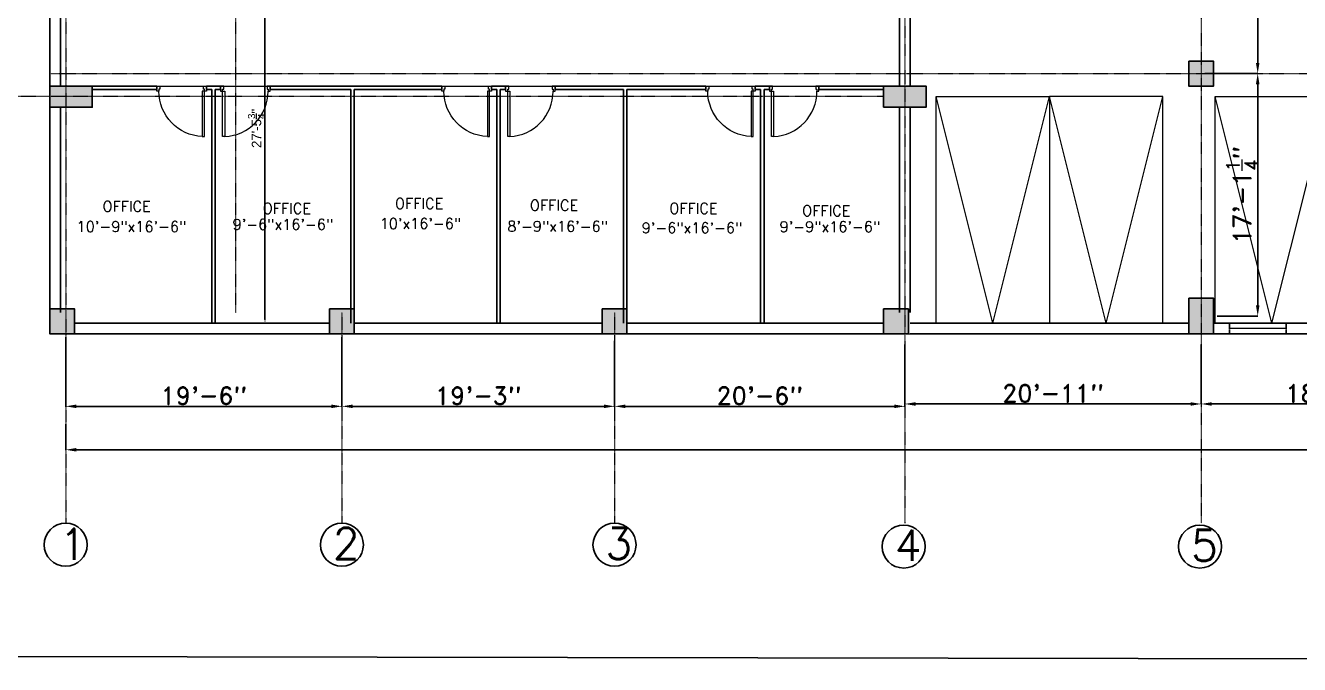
# Model space of a CAD drawing. Header units: inches. Extents: x -110725 to 51121, y 8404 to 44825.
# Drawn here: x -72995 to -71916, y 20283 to 20825 of the extents above; entities that cross this region are included whole.
import ezdxf

# ---------------------------------------------------------------- set-up
doc = ezdxf.new("R2010")
doc.units = ezdxf.units.IN
doc.header["$LTSCALE"] = 0.1
doc.header["$MEASUREMENT"] = 0
doc.linetypes.add('CENTER', pattern=[2, 1.25, -0.25, 0.25, -0.25])
doc.linetypes.add('DASHED', pattern=[0.75, 0.5, -0.25])
doc.layers.get('0').update_dxf_attribs({"color": 1, "lineweight": 0})
doc.layers.get('Defpoints').update_dxf_attribs({"lineweight": 0})
for name, color, linetype in [('building', 6, 'Continuous'), ('Column Hatch', 7, 'Continuous'), ('COLUMNS', 200, 'Continuous'), ('GF', 1, 'Continuous'), ('GFT', 4, 'Continuous'), ('GFW', 5, 'Continuous'), ('WARD', 30, 'Continuous')]:
    doc.layers.add(name, color=color, linetype=linetype)
for name, color, linetype, lineweight in [('CAR', 4, 'Continuous', 0), ('CEILING DAMPA 2x2', 44, 'Continuous', 15), ('dim', 252, 'Continuous', 0), ('DOOR', 32, 'Continuous', 0), ('GRID', 8, 'CENTER', 0), ('terj block plan', 30, 'Continuous', 0), ('TEXT', 3, 'Continuous', 0)]:
    doc.layers.add(name, color=color, linetype=linetype, lineweight=lineweight)
doc.styles.add('ROMAND', font='romand.shx')
doc.styles.get("Standard").update_dxf_attribs({"font": 'arial.ttf'})
doc.dimstyles.new('DIM', dxfattribs={"dimtxt": 15, "dimasz": 9, "dimexe": 0.25, "dimexo": 3, "dimgap": 0.125, "dimtad": 1, "dimdec": 3, "dimzin": 3, "dimdsep": 46, "dimlunit": 4, "dimtxsty": 'ROMAND', "dimcen": 0.125, "dimaunit": 1, "dimadec": 0, "dimazin": 0, "dimtfac": 0.75, "dimtdec": 3, "dimtix": 1, "dimtofl": 0, "dimtmove": 2, "dimatfit": 3, "dimfxl": 1, "dimtolj": 1, "dimtzin": 3, "dimarcsym": 1})

# ---------------------------------------------------------------- blocks, each defined once
blk = doc.blocks.new('*D2828')
at = {"layer": 'Defpoints', "color": 0, "transparency": 16777216}
for p in [(-72961, 20563.5), (-72727, 20563.5), (-72727, 20502)]:
    blk.add_point(p, dxfattribs=at)
at = {"layer": 'dim', "color": 0, "lineweight": -2, "transparency": 16777216}
for p, q in [((-72961, 20560.5), (-72961, 20501.7)), ((-72727, 20560.5), (-72727, 20501.7)), ((-72952, 20502), (-72736, 20502))]:
    blk.add_line(p, q, dxfattribs=at)
at = {"layer": 'dim', "color": 0, "transparency": 16777216}
for points in [[(-72952, 20503.5), (-72952, 20500.5), (-72961, 20502)], [(-72736, 20503.5), (-72736, 20500.5), (-72727, 20502)]]:
    blk.add_solid(points, dxfattribs=at)
at = {"layer": 'dim', "color": 0, "transparency": 16777216, "insert": (-72844, 20511), "char_height": 15, "attachment_point": 5, "style": 'ROMAND'}
blk.add_mtext('\\A1;19\'-6"', dxfattribs=at)
blk = doc.blocks.new('*D2829')
at = {"layer": 'Defpoints', "color": 0, "transparency": 16777216}
for p in [(-72727, 20560.5), (-72496, 20560.5), (-72496, 20502)]:
    blk.add_point(p, dxfattribs=at)
at = {"layer": 'dim', "color": 0, "lineweight": -2, "transparency": 16777216}
for p, q in [((-72727, 20557.5), (-72727, 20501.7)), ((-72496, 20557.5), (-72496, 20501.7)), ((-72718, 20502), (-72505, 20502))]:
    blk.add_line(p, q, dxfattribs=at)
at = {"layer": 'dim', "color": 0, "transparency": 16777216}
for points in [[(-72718, 20503.5), (-72718, 20500.5), (-72727, 20502)], [(-72505, 20503.5), (-72505, 20500.5), (-72496, 20502)]]:
    blk.add_solid(points, dxfattribs=at)
at = {"layer": 'dim', "color": 0, "transparency": 16777216, "insert": (-72611.5, 20511), "char_height": 15, "attachment_point": 5, "style": 'ROMAND'}
blk.add_mtext('\\A1;19\'-3"', dxfattribs=at)
blk = doc.blocks.new('*D2830')
at = {"layer": 'Defpoints', "color": 0, "transparency": 16777216}
for p in [(-72496, 20557.5), (-72250, 20557.5), (-72250, 20502)]:
    blk.add_point(p, dxfattribs=at)
at = {"layer": 'dim', "color": 0, "lineweight": -2, "transparency": 16777216}
for p, q in [((-72496, 20554.5), (-72496, 20501.7)), ((-72250, 20554.5), (-72250, 20501.7)), ((-72487, 20502), (-72259, 20502))]:
    blk.add_line(p, q, dxfattribs=at)
at = {"layer": 'dim', "color": 0, "transparency": 16777216}
for points in [[(-72487, 20503.5), (-72487, 20500.5), (-72496, 20502)], [(-72259, 20503.5), (-72259, 20500.5), (-72250, 20502)]]:
    blk.add_solid(points, dxfattribs=at)
at = {"layer": 'dim', "color": 0, "transparency": 16777216, "insert": (-72373, 20511), "char_height": 15, "attachment_point": 5, "style": 'ROMAND'}
blk.add_mtext('\\A1;20\'-6"', dxfattribs=at)
blk = doc.blocks.new('*D2831')
at = {"layer": 'Defpoints', "color": 0, "transparency": 16777216}
for p in [(-72250, 20557.5), (-71999, 20557.5), (-71999, 20504)]:
    blk.add_point(p, dxfattribs=at)
at = {"layer": 'dim', "color": 0, "lineweight": -2, "transparency": 16777216}
for p, q in [((-72250, 20554.5), (-72250, 20503.7)), ((-71999, 20554.5), (-71999, 20503.7)), ((-72241, 20504), (-72008, 20504))]:
    blk.add_line(p, q, dxfattribs=at)
at = {"layer": 'dim', "color": 0, "transparency": 16777216}
for points in [[(-72241, 20505.5), (-72241, 20502.5), (-72250, 20504)], [(-72008, 20505.5), (-72008, 20502.5), (-71999, 20504)]]:
    blk.add_solid(points, dxfattribs=at)
at = {"layer": 'dim', "color": 0, "transparency": 16777216, "insert": (-72124.5, 20513), "char_height": 15, "attachment_point": 5, "style": 'ROMAND'}
blk.add_mtext('\\A1;20\'-11"', dxfattribs=at)
blk = doc.blocks.new('*D2832')
at = {"layer": 'Defpoints', "color": 0, "transparency": 16777216}
for p in [(-71999, 20557.5), (-71783, 20557.5), (-71999, 20504)]:
    blk.add_point(p, dxfattribs=at)
at = {"layer": 'dim', "color": 0, "lineweight": -2, "transparency": 16777216}
for p, q in [((-71999, 20554.5), (-71999, 20503.7)), ((-71783, 20554.5), (-71783, 20503.7)), ((-71792, 20504), (-71990, 20504))]:
    blk.add_line(p, q, dxfattribs=at)
at = {"layer": 'dim', "color": 0, "transparency": 16777216}
for points in [[(-71990, 20505.5), (-71990, 20502.5), (-71999, 20504)], [(-71792, 20505.5), (-71792, 20502.5), (-71783, 20504)]]:
    blk.add_solid(points, dxfattribs=at)
at = {"layer": 'dim', "color": 0, "transparency": 16777216, "insert": (-71891, 20513), "char_height": 15, "attachment_point": 5, "style": 'ROMAND'}
blk.add_mtext('\\A1;18\'-0"', dxfattribs=at)
blk = doc.blocks.new('*D2855')
at = {"layer": 'Defpoints', "color": 0, "transparency": 16777216}
for p in [(-69415.4, 20565.4), (-72961, 20490), (-69415.4, 20465.2)]:
    blk.add_point(p, dxfattribs=at)
at = {"layer": 'dim', "color": 0, "lineweight": -2, "transparency": 16777216}
for p, q in [((-69415.4, 20562.4), (-69415.4, 20465)), ((-72961, 20487), (-72961, 20465)), ((-72952, 20465.2), (-69424.4, 20465.2))]:
    blk.add_line(p, q, dxfattribs=at)
at = {"layer": 'dim', "color": 0, "transparency": 16777216}
for points in [[(-72952, 20466.7), (-72952, 20463.7), (-72961, 20465.2)], [(-69424.4, 20466.7), (-69424.4, 20463.7), (-69415.4, 20465.2)]]:
    blk.add_solid(points, dxfattribs=at)
at = {"layer": 'dim', "color": 0, "transparency": 16777216, "insert": (-71188.2, 20478.5), "char_height": 15, "attachment_point": 5, "style": 'ROMAND'}
blk.add_mtext('\\A1;295\'-5{\\H0.75x;\\S5/8;}"', dxfattribs=at)
blk = doc.blocks.new('*D2870')
at = {"layer": 'Defpoints', "color": 0, "transparency": 16777216}
for p in [(-71985.5, 21020.8), (-71985.5, 20783.8), (-71951.1, 20783.8)]:
    blk.add_point(p, dxfattribs=at)
at = {"layer": 'dim', "color": 0, "lineweight": -2, "transparency": 16777216}
for p, q in [((-71982.5, 21020.8), (-71950.9, 21020.8)), ((-71951.1, 21011.8), (-71951.1, 20792.8)), ((-71982.5, 20783.8), (-71950.9, 20783.8))]:
    blk.add_line(p, q, dxfattribs=at)
at = {"layer": 'dim', "color": 0, "transparency": 16777216}
for points in [[(-71952.6, 21011.8), (-71949.6, 21011.8), (-71951.1, 21020.8)], [(-71952.6, 20792.8), (-71949.6, 20792.8), (-71951.1, 20783.8)]]:
    blk.add_solid(points, dxfattribs=at)
at = {"layer": 'dim', "color": 0, "transparency": 16777216, "insert": (-71960.2, 20902.3), "char_height": 15, "attachment_point": 5, "rotation": 90, "style": 'ROMAND'}
blk.add_mtext('\\A1;19\'-9"', dxfattribs=at)
blk = doc.blocks.new('*D2871')
at = {"layer": 'Defpoints', "color": 0, "transparency": 16777216}
for p in [(-71999, 20783.8), (-71988.5, 20578.5), (-71951.1, 20578.5)]:
    blk.add_point(p, dxfattribs=at)
at = {"layer": 'dim', "color": 0, "lineweight": -2, "transparency": 16777216}
for p, q in [((-71996, 20783.8), (-71950.9, 20783.8)), ((-71951.1, 20774.8), (-71951.1, 20587.5)), ((-71985.5, 20578.5), (-71950.9, 20578.5))]:
    blk.add_line(p, q, dxfattribs=at)
at = {"layer": 'dim', "color": 0, "transparency": 16777216}
for points in [[(-71952.6, 20774.8), (-71949.6, 20774.8), (-71951.1, 20783.8)], [(-71952.6, 20587.5), (-71949.6, 20587.5), (-71951.1, 20578.5)]]:
    blk.add_solid(points, dxfattribs=at)
at = {"layer": 'dim', "color": 0, "transparency": 16777216, "insert": (-71964.4, 20681.1), "char_height": 15, "attachment_point": 5, "rotation": 90, "style": 'ROMAND'}
blk.add_mtext('\\A1;17\'-1{\\H0.75x;\\S1/4;}"', dxfattribs=at)
blk = doc.blocks.new('*D1327')
at = {"layer": 'Defpoints', "color": 0, "transparency": 16777216}
for p in [(-11160.7, 15966, 10.9), (-11181.7, 15636.3, 10.9), (-11118.6, 15636.3)]:
    blk.add_point(p, dxfattribs=at)
at = {"layer": 'dim', "color": 2, "lineweight": -2, "transparency": 16777216}
for p, q in [((-11154.7, 15966), (-11106.6, 15966)), ((-11175.7, 15636.3), (-11106.6, 15636.3))]:
    blk.add_line(p, q, dxfattribs=at)
at = {"layer": 'dim', "color": 4, "lineweight": -2, "transparency": 16777216}
blk.add_line((-11118.6, 15963), (-11118.6, 15639.3), dxfattribs=at)
at = {"layer": 'dim', "color": 4, "transparency": 16777216}
for points in [[(-11119.1, 15963), (-11118.1, 15963), (-11118.6, 15966)], [(-11119.1, 15639.3), (-11118.1, 15639.3), (-11118.6, 15636.3)]]:
    blk.add_solid(points, dxfattribs=at)
at = {"layer": 'dim', "color": 3, "transparency": 16777216, "insert": (-11125.8, 15801.1), "char_height": 8, "attachment_point": 5, "rotation": 90}
blk.add_mtext('\\A1;27\'-5{\\H0.750000x;\\S3/4;}"', dxfattribs=at)
blk = doc.blocks.new('D2')
for p, q in [((-3, 34.85), (-1.5, 34.85)), ((-3, 1.85), (-3, 34.85)), ((-1.5, 34.85), (-1.5, 1.85)), ((-34.5, 1.88), (-36, 1.88)), ((-36, 1.88), (-36, -1.88)), ((-34.5, 0.38), (-34.5, 1.88)), ((-33.75, 0.38), (-34.5, 0.38)), ((-33.75, -1.88), (-33.75, 0.38)), ((-1.5, 1.85), (-3, 1.85)), ((-2.25, 0.38), (-2.25, -1.88)), ((-1.5, 0.38), (-2.25, 0.38)), ((0, 1.88), (-1.5, 1.88)), ((-1.5, 1.88), (-1.5, 0.38)), ((0, -1.88), (0, 1.88)), ((-36, -1.88), (-33.75, -1.88)), ((-2.25, -1.88), (0, -1.88))]:
    blk.add_line(p, q)
blk.add_arc((-1.5, 1.88), 33, 92.60525, 180)
blk = doc.blocks.new('A$C27DA2153')
at = {"layer": 'CAR', "linetype": 'Continuous'}
for q in [(0, 192), (96, 192)]:
    blk.add_line((48, 0), q, dxfattribs=at)
blk.add_lwpolyline([(0, 0), (96, 0), (96, 192), (0, 192)], close=True, dxfattribs=at)
blk = doc.blocks.new('TY')
at = {"layer": 'dim'}
dim = blk.add_linear_dim(base=(-11118.6401, 15636.2589, -10.9198), p1=(-11160.7002, 15966.0068), p2=(-11181.7296, 15636.2589), angle=90, dimstyle='DIM', override={"dimtxt": 8, "dimasz": 3, "dimexe": 12, "dimexo": 6, "dimtxsty": 'Standard', "dimclrd": 4, "dimclre": 2, "dimclrt": 3, "dimtmove": 1}, dxfattribs=at)
dim.commit()
dim.dimension.update_dxf_attribs({"geometry": '*D1327', "text_midpoint": (-11125.7651, 15801.1328, -10.9198)})

msp = doc.modelspace()

# ---------------------------------------------------------------- hatches: boundary and pattern name
at = {"layer": 'Column Hatch'}
for points in [[(-71988.54468, 20794.26943), (-72009.54468, 20794.26943), (-72009.54468, 20773.26943), (-71988.54468, 20773.26943)], [(-72938.54468, 20773.26943), (-72974.54468, 20773.26943), (-72974.54468, 20755.26943), (-72938.54468, 20755.26943)], [(-72232.04468, 20773.26943), (-72268.04468, 20773.26943), (-72268.04468, 20755.26943), (-72232.04468, 20755.26943)], [(-71988.54468, 20593.52157), (-72009.54468, 20593.52157), (-72009.54468, 20563.52157), (-71988.54468, 20563.52157)], [(-72974.54468, 20584.52157), (-72953.54468, 20584.52157), (-72953.54468, 20563.52157), (-72974.54468, 20563.52157)], [(-72716.54468, 20584.52157), (-72737.54468, 20584.52157), (-72737.54468, 20563.52157), (-72716.54468, 20563.52157)], [(-72485.54468, 20584.52157), (-72506.54468, 20584.52157), (-72506.54468, 20563.52157), (-72485.54468, 20563.52157)], [(-72268.04468, 20584.52157), (-72247.04468, 20584.52157), (-72247.04468, 20563.52157), (-72268.04468, 20563.52157)]]:
    msp.add_hatch(color=256, dxfattribs=at).paths.add_polyline_path(points)

# ---------------------------------------------------------------- linework, layer by layer
at = {"layer": 'building', "linetype": 'Continuous', "elevation": 1.07221}
msp.add_lwpolyline([(-82363.96556, 20306.54046), (-82422.17266, 20691.55207), (-82426.53036, 20787.09078), (-78972.28216, 26306.46684), (-78664.00258, 26390.86365), (-72606.82031, 22826.982), (-69004.89578, 20595.17907), (-69065.49794, 20283.36427), (-82363.96556, 20306.54046)], dxfattribs=at)
at = {"layer": 'CEILING DAMPA 2x2'}
for p, q in [((-72883.79468, 20773.26943, 1.07221), (-72841.79468, 20773.26943, 1.07221)), ((-72829.79468, 20773.26943, 1.07221), (-72787.79468, 20773.26943, 1.07221)), ((-72642.29468, 20773.26943, 1.07221), (-72600.29468, 20773.26943, 1.07221)), ((-72588.29468, 20773.26943, 1.07221), (-72546.29468, 20773.26943, 1.07221)), ((-72418.79468, 20773.26943, 1.07221), (-72376.79468, 20773.26943, 1.07221)), ((-72364.79468, 20773.26943, 1.07221), (-72322.79468, 20773.26943, 1.07221))]:
    msp.add_line(p, q, dxfattribs=at)
at = {"layer": 'COLUMNS', "elevation": 1.07221}
for points in [[(-72009.54468, 20794.26943), (-71988.54468, 20794.26943), (-71988.54468, 20773.26943), (-72009.54468, 20773.26943)], [(-72974.54468, 20755.26943), (-72938.54468, 20755.26943), (-72938.54468, 20773.26943), (-72974.54468, 20773.26943)], [(-72268.04468, 20755.26943), (-72232.04468, 20755.26943), (-72232.04468, 20773.26943), (-72268.04468, 20773.26943)], [(-72009.54468, 20593.52157), (-71988.54468, 20593.52157), (-71988.54468, 20563.52157), (-72009.54468, 20563.52157)], [(-72974.54468, 20584.52157), (-72953.54468, 20584.52157), (-72953.54468, 20563.52157), (-72974.54468, 20563.52157)], [(-72737.54468, 20584.52157), (-72716.54468, 20584.52157), (-72716.54468, 20563.52157), (-72737.54468, 20563.52157)], [(-72506.54468, 20584.52157), (-72485.54468, 20584.52157), (-72485.54468, 20563.52157), (-72506.54468, 20563.52157)], [(-72268.04468, 20584.52157), (-72247.04468, 20584.52157), (-72247.04468, 20563.52157), (-72268.04468, 20563.52157)]]:
    msp.add_lwpolyline(points, close=True, dxfattribs=at)
at = {"layer": 'GF'}
for p, q in [((-72974.54468, 20773.26943, 1.07221), (-72974.54468, 20929.26943, 1.07221)), ((-72965.54468, 20773.26943, 1.07221), (-72965.54468, 20929.26943, 1.07221)), ((-72254.54468, 20929.26943, 1.07221), (-72254.54468, 20773.26943, 1.07221)), ((-72245.54468, 20929.26943, 1.07221), (-72245.54468, 20773.26943, 1.07221)), ((-72974.54468, 20755.26943, 1.07221), (-72974.54468, 20581.52157, 1.07221)), ((-72965.54468, 20755.26943, 1.07221), (-72965.54468, 20581.52157, 1.07221)), ((-72254.54468, 20581.52157, 1.07221), (-72254.54468, 20755.26943, 1.07221)), ((-72245.54468, 20581.52157, 1.07221), (-72245.54468, 20755.26943, 1.07221)), ((-72953.54468, 20572.52157, 1.07221), (-72737.54468, 20572.52157, 1.07221)), ((-72953.54468, 20563.52157, 1.07221), (-72737.54468, 20563.52157, 1.07221)), ((-72716.54468, 20572.52157, 1.07221), (-72506.54468, 20572.52157, 1.07221)), ((-72716.54468, 20563.52157, 1.07221), (-72506.54468, 20563.52157, 1.07221)), ((-72268.04468, 20572.52157, 1.07221), (-72485.54468, 20572.52157, 1.07221)), ((-72268.04468, 20563.52157, 1.07221), (-72485.54468, 20563.52157, 1.07221)), ((-72245.54468, 20572.52157, 1.07221), (-72009.54468, 20572.52157, 1.07221)), ((-72245.54468, 20563.52157, 1.07221), (-72009.54468, 20563.52157, 1.07221)), ((-71988.54468, 20572.52157, 1.07221), (-71793.54468, 20572.52157, 1.07221)), ((-71988.54468, 20563.52157, 1.07221), (-71793.54468, 20563.52157, 1.07221))]:
    msp.add_line(p, q, dxfattribs=at)
at = {"layer": 'GFT'}
for centre in [(-72961.04468, 20384.79081, 1.07221), (-72727.04468, 20384.79081, 1.07221), (-72496.04468, 20384.79081, 1.07221), (-72251.04471, 20383.24222, 1.07221), (-72000.04468, 20383.24222, 1.07221)]:
    msp.add_circle(centre, 18.23575, dxfattribs=at)
at = {"layer": 'GFW', "linetype": 'DASHED'}
for p, q in [((-71975.04468, 20572.52157, 1.07221), (-71975.04468, 20563.52157, 1.07221)), ((-71927.04468, 20572.52157, 1.07221), (-71927.04468, 20563.52157, 1.07221))]:
    msp.add_line(p, q, dxfattribs=at)
at = {"layer": 'GFW', "linetype": 'DASHED', "const_width": 1.25, "elevation": 1.07221}
msp.add_lwpolyline([(-71975.04468, 20568.02157), (-71927.04468, 20568.02157)], dxfattribs=at)
at = {"layer": 'GRID'}
for p, q in [((-72250.04468, 22464.91411, 1.07221), (-72250.04468, 20403.02656, 1.07221)), ((-72961.04468, 22312.26943, 1.07221), (-72961.04468, 20403.02656, 1.07221)), ((-72817.04468, 22312.26943, 1.07221), (-72817.04468, 20581.26943, 1.07221)), ((-71999.04468, 21358.52157, 1.07221), (-71999.04468, 20403.02656, 1.07221)), ((-72974.54468, 20783.76943, 1.07221), (-69672.69189, 20783.76943, 1.07221)), ((-72268.04468, 20764.26943, 1.07221), (-73366.60613, 20764.26943, 1.07221)), ((-72727.04468, 20581.52157, 1.07221), (-72727.04468, 20403.02656, 1.07221)), ((-72496.04468, 20581.52157, 1.07221), (-72496.04468, 20403.02656, 1.07221))]:
    msp.add_line(p, q, dxfattribs=at)
at = {"layer": 'terj block plan', "linetype": 'Continuous', "elevation": 1.07221}
msp.add_lwpolyline([(-72974.53863, 20563.53135), (-69404.91615, 20563.53135), (-69364.14885, 20563.53135, 0.7328203079), (-69321.64894, 20698.07354), (-71926.69085, 22309.44548), (-72084.97338, 22052.13108), (-72245.53863, 22151.43396), (-72245.53863, 22313.7792), (-72284.53863, 22313.7792), (-72284.53863, 22318.2792), (-72883.78863, 22318.2792), (-72883.78863, 22313.7792), (-72974.53863, 22313.7792), (-72974.53863, 22156.2792), (-73055.53198, 22156.2792, 0.9999617823), (-73055.53863, 21982.2792), (-73055.53863, 21725.7792), (-73109.53863, 21725.7792), (-73109.53863, 21368.7792), (-73055.53863, 21368.7792), (-73055.54528, 21112.2792, 0.999923566), (-73055.53198, 20938.2792), (-72974.53863, 20938.2792), (-72974.53863, 20755.2792)], format="xyb", close=True, dxfattribs=at)
at = {"layer": 'WARD'}
for p, q in [((-72883.79468, 20773.26943, 1.07221), (-72938.54468, 20773.26943, 1.07221)), ((-72883.79468, 20770.26943, 1.07221), (-72938.54468, 20770.26943, 1.07221)), ((-72883.79468, 20770.26943, 1.07221), (-72883.79468, 20773.26943, 1.07221)), ((-72829.79468, 20773.26943, 1.07221), (-72841.79468, 20773.26943, 1.07221)), ((-72841.79468, 20770.26943, 1.07221), (-72841.79468, 20773.26943, 1.07221)), ((-72837.29468, 20770.26943, 1.07221), (-72841.79468, 20770.26943, 1.07221)), ((-72837.29468, 20572.52157, 1.07221), (-72837.29468, 20770.26943, 1.07221)), ((-72829.79468, 20770.26943, 1.07221), (-72834.29468, 20770.26943, 1.07221)), ((-72834.29468, 20572.52157, 1.07221), (-72834.29468, 20770.26943, 1.07221)), ((-72829.79468, 20770.26943, 1.07221), (-72829.79468, 20773.26943, 1.07221)), ((-72642.29468, 20773.26943, 1.07221), (-72787.79468, 20773.26943, 1.07221)), ((-72787.79468, 20770.26943, 1.07221), (-72787.79468, 20773.26943, 1.07221)), ((-72719.54468, 20770.26943, 1.07221), (-72787.79468, 20770.26943, 1.07221)), ((-72719.54468, 20572.52157, 1.07221), (-72719.54468, 20770.26943, 1.07221)), ((-72642.29468, 20770.26943, 1.07221), (-72716.54468, 20770.26943, 1.07221)), ((-72716.54468, 20572.52157, 1.07221), (-72716.54468, 20770.26943, 1.07221)), ((-72642.29468, 20770.26943, 1.07221), (-72642.29468, 20773.26943, 1.07221)), ((-72588.29468, 20773.26943, 1.07221), (-72600.29468, 20773.26943, 1.07221)), ((-72600.29468, 20770.26943, 1.07221), (-72600.29468, 20773.26943, 1.07221)), ((-72595.79468, 20770.26943, 1.07221), (-72600.29468, 20770.26943, 1.07221)), ((-72595.79468, 20572.52157, 1.07221), (-72595.79468, 20770.26943, 1.07221)), ((-72588.29468, 20770.26943, 1.07221), (-72592.79468, 20770.26943, 1.07221)), ((-72592.79468, 20572.52157, 1.07221), (-72592.79468, 20770.26943, 1.07221)), ((-72588.29468, 20770.26943, 1.07221), (-72588.29468, 20773.26943, 1.07221)), ((-72418.79468, 20773.26943, 1.07221), (-72546.29468, 20773.26943, 1.07221)), ((-72546.29468, 20770.26943, 1.07221), (-72546.29468, 20773.26943, 1.07221)), ((-72488.54468, 20770.26943, 1.07221), (-72546.29468, 20770.26943, 1.07221)), ((-72488.54468, 20572.52157, 1.07221), (-72488.54468, 20770.26943, 1.07221)), ((-72418.79468, 20770.26943, 1.07221), (-72485.54468, 20770.26943, 1.07221)), ((-72485.54468, 20572.52157, 1.07221), (-72485.54468, 20770.26943, 1.07221)), ((-72418.79468, 20770.26943, 1.07221), (-72418.79468, 20773.26943, 1.07221)), ((-72364.79468, 20773.26943, 1.07221), (-72376.79468, 20773.26943, 1.07221)), ((-72376.79468, 20770.26943, 1.07221), (-72376.79468, 20773.26943, 1.07221)), ((-72372.29468, 20770.26943, 1.07221), (-72376.79468, 20770.26943, 1.07221)), ((-72372.29468, 20572.52157, 1.07221), (-72372.29468, 20770.26943, 1.07221)), ((-72364.79468, 20770.26943, 1.07221), (-72369.29468, 20770.26943, 1.07221)), ((-72369.29468, 20572.52157, 1.07221), (-72369.29468, 20770.26943, 1.07221)), ((-72364.79468, 20770.26943, 1.07221), (-72364.79468, 20773.26943, 1.07221)), ((-72268.04468, 20773.26943, 1.07221), (-72322.79468, 20773.26943, 1.07221)), ((-72322.79468, 20770.26943, 1.07221), (-72322.79468, 20773.26943, 1.07221)), ((-72268.04468, 20770.26943, 1.07221), (-72322.79468, 20770.26943, 1.07221))]:
    msp.add_line(p, q, dxfattribs=at)

# ---------------------------------------------------------------- block references
at = {"layer": 'CAR', "linetype": 'Continuous', "xscale": -1, "rotation": 359.9999999999981}
for p in [(-72127.39791, 20572.52153, 1.07221), (-71891.0446, 20572.52153, 1.07221)]:
    msp.add_blockref('A$C27DA2153', p, dxfattribs=at)
at = {"layer": 'CAR', "linetype": 'Continuous'}
msp.add_blockref('A$C27DA2153', (-72127.39806, 20572.52153, 1.07221), dxfattribs=at)
at = {"layer": 'DOOR', "extrusion": (0, 0, -1), "yscale": 1.166666666666668}
for p, xscale, zscale, rotation in [((72841.79468, 20771.08193, -1.07221), 1.166666666666668, -1.166666666667021, 179.9999999999988), ((72829.79468, 20771.08193, -1.07221), -1.166666666666668, -1.166666666666668, 180), ((72600.29468, 20771.08193, -1.07221), 1.166666666666668, -1.166666666667021, 179.9999999999988), ((72588.29468, 20771.08193, -1.07221), -1.166666666666668, -1.166666666666668, 180), ((72376.79468, 20771.08193, -1.07221), 1.166666666666668, -1.166666666667021, 179.9999999999988), ((72364.79468, 20771.08193, -1.07221), -1.166666666666668, -1.166666666666668, 180)]:
    msp.add_blockref('D2', p, dxfattribs=dict(at, xscale=xscale, zscale=zscale, rotation=rotation))
at = {"layer": 'GF'}
msp.add_blockref('TY', (-61673.58843, 4936.27243, 1.07221), dxfattribs=at)

# ---------------------------------------------------------------- texts
at = {"layer": 'GFT', "char_height": 26.4, "attachment_point": 1, "style": 'ROMAND'}
for s, width, insert in [('{\\Fsimplex|c0;1}', 26.4, (-72966.38036, 20398.33301, 1.07221)), ('{\\Fsimplex|c0;2}', 45.4062311, (-72734.59712, 20399.07147, 1.07221)), ('{\\Fsimplex|c0;3}', 45.4062311, (-72503.59712, 20399.07147, 1.07221)), ('{\\Fsimplex|c0;4}', 45.4062311, (-72258.59715, 20397.52288, 1.07221)), ('{\\Fsimplex|c0;5}', 45.4062311, (-72007.59712, 20397.52288, 1.07221))]:
    msp.add_mtext_dynamic_manual_height_columns(s, width=width, gutter_width=101.66862, heights=[0], dxfattribs=dict(at, insert=insert))
at = {"layer": 'TEXT', "style": 'ROMAND'}
for s, p in [('OFFICE', (-72929.82886, 20666.88259, 1.07221)), ('OFFICE', (-72794.11059, 20665.13673, 1.07221)), ('OFFICE', (-72682.03192, 20669.25977, 1.07221)), ('OFFICE', (-72567.72029, 20667.77828, 1.07221)), ('OFFICE', (-72449.61443, 20665.08951, 1.07221)), ('OFFICE', (-72337.05652, 20663.18392, 1.07221)), ('9\'-6"x16\'-6"', (-72819.64104, 20651.5575, 1.07221)), ('10\'x16\'-6"', (-72695.02296, 20652.31217, 1.07221)), ('10\'-9"x16\'-6"', (-72951.80508, 20649.75144, 1.07221)), ('8\'-9"x16\'-6"', (-72586.853, 20649.93667, 1.07221)), ('9\'-6"x16\'-6"', (-72473.01234, 20648.66875, 1.07221)), ('9\'-9"x16\'-6"', (-72356.18935, 20649.60468, 1.07221))]:
    msp.add_text(s, height=9, dxfattribs=at).set_placement(p)

# ---------------------------------------------------------------- dimensions: what is measured, and where the dimension line sits
at = {"layer": 'dim'}
for base, p1, p2, angle, picture, middle in [((-71951.14759, 20783.76943, 1.07221), (-71985.54468, 21020.76943, 1.07221), (-71985.54468, 20783.76943, 1.07221), 90, '*D2870', (-71960.20116, 20902.26943, 1.07221)), ((-71951.14759, 20578.52157, 1.07221), (-71999.04468, 20783.76943, 1.07221), (-71988.54468, 20578.52157, 1.07221), 90, '*D2871', (-71964.39759, 20681.1455, 1.07221)), ((-71999.04468, 20503.95445, 1.07221), (-71783.04468, 20557.52157, 1.07221), (-71999.04468, 20557.52157, 1.07221), 180, '*D2832', (-71891.04468, 20513.00802, 1.07221))]:
    dim = msp.add_linear_dim(base=base, p1=p1, p2=p2, angle=angle, dimstyle='DIM', dxfattribs=at)
    dim.commit()
    dim.dimension.update_dxf_attribs({"geometry": picture, "text_midpoint": middle})
for base, p1, p2, picture, middle in [((-69415.42219, 20465.20013, 1.07221), (-72961.04468, 20489.95445, 1.07221), (-69415.42219, 20565.39281, 1.07221), '*D2855', (-71188.23344, 20478.45013, 1.07221)), ((-72727.04468, 20501.95445, 1.07221), (-72961.04468, 20563.52157, 1.07221), (-72727.04468, 20563.52157, 1.07221), '*D2828', (-72844.04468, 20511.00802, 1.07221)), ((-72496.04468, 20501.95445, 1.07221), (-72727.04468, 20560.52157, 1.07221), (-72496.04468, 20560.52157, 1.07221), '*D2829', (-72611.54468, 20511.00802, 1.07221)), ((-72250.04468, 20501.95445, 1.07221), (-72496.04468, 20557.52157, 1.07221), (-72250.04468, 20557.52157, 1.07221), '*D2830', (-72373.04468, 20511.00802, 1.07221)), ((-71999.04468, 20503.95445, 1.07221), (-72250.04468, 20557.52157, 1.07221), (-71999.04468, 20557.52157, 1.07221), '*D2831', (-72124.54468, 20513.00802, 1.07221))]:
    dim = msp.add_linear_dim(base=base, p1=p1, p2=p2, dimstyle='DIM', dxfattribs=at)
    dim.commit()
    dim.dimension.update_dxf_attribs({"geometry": picture, "text_midpoint": middle})

doc.saveas('drawing.dxf')
